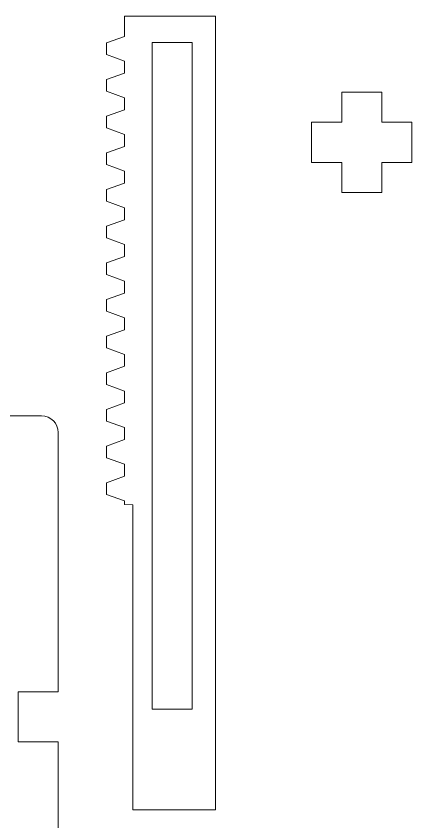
# Model space of a CAD drawing. Header units: millimetres. Extents: x 286 to 766, y 153 to 433.
# Drawn here: x 718.8 to 758.2, y 269 to 349.3 of the extents above; entities that cross this region are included whole.
import ezdxf

# ---------------------------------------------------------------- set-up
doc = ezdxf.new("R2010")
doc.units = ezdxf.units.MM
doc.header["$MEASUREMENT"] = 0
doc.layers.add('layer 1', color=7, linetype='Continuous')

msp = doc.modelspace()

# ---------------------------------------------------------------- linework, layer by layer
at = {"layer": 'layer 1', "color": 1, "lineweight": 20}
for points, knots in [([(729.5784, 347.8277), (729.5784, 347.8277), (729.5784, 347.3177), (729.5784, 347.3177), (729.5784, 347.3177), (729.5784, 347.3177), (727.7919, 346.6681), (727.7919, 346.6681), (727.7919, 346.6681), (727.7919, 346.6681), (727.7919, 345.508), (727.7919, 345.508), (727.7919, 345.508), (727.7919, 345.508), (729.5784, 344.8583), (729.5784, 344.8583), (729.5784, 344.8583), (729.5784, 344.8583), (729.5784, 343.6633), (729.5784, 343.6633), (729.5784, 343.6633), (729.5784, 343.6633), (727.7919, 343.0136), (727.7919, 343.0136), (727.7919, 343.0136), (727.7919, 343.0136), (727.7919, 341.8535), (727.7919, 341.8535), (727.7919, 341.8535), (727.7919, 341.8535), (729.5784, 341.2039), (729.5784, 341.2039), (729.5784, 341.2039), (729.5784, 341.2039), (729.5784, 340.009), (729.5784, 340.009), (729.5784, 340.009), (729.5784, 340.009), (727.7919, 339.3593), (727.7919, 339.3593), (727.7919, 339.3593), (727.7919, 339.3593), (727.7919, 338.1991), (727.7919, 338.1991), (727.7919, 338.1991), (727.7919, 338.1991), (729.5784, 337.5495), (729.5784, 337.5495), (729.5784, 337.5495), (729.5784, 337.5495), (729.5784, 336.3546), (729.5784, 336.3546), (729.5784, 336.3546), (729.5784, 336.3546), (727.7919, 335.7049), (727.7919, 335.7049), (727.7919, 335.7049), (727.7919, 335.7049), (727.7919, 334.5447), (727.7919, 334.5447), (727.7919, 334.5447), (727.7919, 334.5447), (729.5784, 333.8951), (729.5784, 333.8951), (729.5784, 333.8951), (729.5784, 333.8951), (729.5784, 332.7002), (729.5784, 332.7002), (729.5784, 332.7002), (729.5784, 332.7002), (727.7919, 332.0505), (727.7919, 332.0505), (727.7919, 332.0505), (727.7919, 332.0505), (727.7919, 330.8903), (727.7919, 330.8903), (727.7919, 330.8903), (727.7919, 330.8903), (729.5784, 330.2407), (729.5784, 330.2407), (729.5784, 330.2407), (729.5784, 330.2407), (729.5784, 329.0459), (729.5784, 329.0459), (729.5784, 329.0459), (729.5784, 329.0459), (727.7919, 328.3961), (727.7919, 328.3961), (727.7919, 328.3961), (727.7919, 328.3961), (727.7919, 327.236), (727.7919, 327.236), (727.7919, 327.236), (727.7919, 327.236), (729.5784, 326.5863), (729.5784, 326.5863), (729.5784, 326.5863), (729.5784, 326.5863), (729.5784, 325.3914), (729.5784, 325.3914), (729.5784, 325.3914), (729.5784, 325.3914), (727.7919, 324.7417), (727.7919, 324.7417), (727.7919, 324.7417), (727.7919, 324.7417), (727.7919, 323.5816), (727.7919, 323.5816), (727.7919, 323.5816), (727.7919, 323.5816), (729.5784, 322.9318), (729.5784, 322.9318), (729.5784, 322.9318), (729.5784, 322.9318), (729.5784, 321.7369), (729.5784, 321.7369), (729.5784, 321.7369), (729.5784, 321.7369), (727.7919, 321.0873), (727.7919, 321.0873), (727.7919, 321.0873), (727.7919, 321.0873), (727.7919, 319.9272), (727.7919, 319.9272), (727.7919, 319.9272), (727.7919, 319.9272), (729.5784, 319.2775), (729.5784, 319.2775), (729.5784, 319.2775), (729.5784, 319.2775), (729.5784, 318.0826), (729.5784, 318.0826), (729.5784, 318.0826), (729.5784, 318.0826), (727.7919, 317.4329), (727.7919, 317.4329), (727.7919, 317.4329), (727.7919, 317.4329), (727.7919, 316.2728), (727.7919, 316.2728), (727.7919, 316.2728), (727.7919, 316.2728), (729.5784, 315.6231), (729.5784, 315.6231), (729.5784, 315.6231), (729.5784, 315.6231), (729.5784, 314.4282), (729.5784, 314.4282), (729.5784, 314.4282), (729.5784, 314.4282), (727.7919, 313.7785), (727.7919, 313.7785), (727.7919, 313.7785), (727.7919, 313.7785), (727.7919, 312.6184), (727.7919, 312.6184), (727.7919, 312.6184), (727.7919, 312.6184), (729.5784, 311.9687), (729.5784, 311.9687), (729.5784, 311.9687), (729.5784, 311.9687), (729.5784, 310.7738), (729.5784, 310.7738), (729.5784, 310.7738), (729.5784, 310.7738), (727.7919, 310.1242), (727.7919, 310.1242), (727.7919, 310.1242), (727.7919, 310.1242), (727.7919, 308.964), (727.7919, 308.964), (727.7919, 308.964), (727.7919, 308.964), (729.5784, 308.3143), (729.5784, 308.3143), (729.5784, 308.3143), (729.5784, 308.3143), (729.5784, 307.1194), (729.5784, 307.1194), (729.5784, 307.1194), (729.5784, 307.1194), (727.7919, 306.4698), (727.7919, 306.4698), (727.7919, 306.4698), (727.7919, 306.4698), (727.7919, 305.3096), (727.7919, 305.3096), (727.7919, 305.3096), (727.7919, 305.3096), (729.5784, 304.6599), (729.5784, 304.6599), (729.5784, 304.6599), (729.5784, 304.6599), (729.5784, 303.465), (729.5784, 303.465), (729.5784, 303.465), (729.5784, 303.465), (727.7919, 302.8153), (727.7919, 302.8153), (727.7919, 302.8153), (727.7919, 302.8153), (727.7919, 301.6551), (727.7919, 301.6551), (727.7919, 301.6551), (727.7919, 301.6551), (729.5784, 301.0056), (729.5784, 301.0056), (729.5784, 301.0056), (729.5784, 301.0056), (729.5784, 300.6383), (729.5784, 300.6383), (729.5784, 300.6383), (729.5784, 300.6383), (730.4258, 300.612), (730.4258, 300.612), (730.4258, 300.612), (730.4258, 300.612), (730.4258, 270.211), (730.4258, 270.211), (730.4258, 270.211), (730.4258, 270.211), (732.1727, 270.211), (732.1727, 270.211), (732.1727, 270.211), (732.1727, 270.211), (734.5721, 270.211), (734.5721, 270.211), (734.5721, 270.211), (734.5721, 270.211), (738.6612, 270.211), (738.6612, 270.211), (738.6612, 270.211), (738.6612, 270.211), (738.6612, 349.3401), (738.6612, 349.3401), (738.6612, 349.3401), (738.6612, 349.3401), (735.7727, 349.3401), (735.7727, 349.3401), (735.7727, 349.3401), (735.7727, 349.3401), (730.4258, 349.3401), (730.4258, 349.3401), (730.4258, 349.3401), (730.4258, 349.3401), (729.5784, 349.3401), (729.5784, 349.3401), (729.5784, 349.3401), (729.5784, 349.3401), (729.5784, 347.9152), (729.5784, 347.9152), (729.5784, 347.9152), (729.5784, 347.9152), (729.5784, 347.8101), (729.5784, 347.8101)], [0, 0, 0, 0, 0.0153846, 0.0153846, 0.0153846, 0.0153846, 0.0307692, 0.0307692, 0.0307692, 0.0307692, 0.0461538, 0.0461538, 0.0461538, 0.0461538, 0.0615385, 0.0615385, 0.0615385, 0.0615385, 0.0769231, 0.0769231, 0.0769231, 0.0769231, 0.0923077, 0.0923077, 0.0923077, 0.0923077, 0.1076923, 0.1076923, 0.1076923, 0.1076923, 0.1230769, 0.1230769, 0.1230769, 0.1230769, 0.1384615, 0.1384615, 0.1384615, 0.1384615, 0.1538462, 0.1538462, 0.1538462, 0.1538462, 0.1692308, 0.1692308, 0.1692308, 0.1692308, 0.1846154, 0.1846154, 0.1846154, 0.1846154, 0.2, 0.2, 0.2, 0.2, 0.2153846, 0.2153846, 0.2153846, 0.2153846, 0.2307692, 0.2307692, 0.2307692, 0.2307692, 0.2461538, 0.2461538, 0.2461538, 0.2461538, 0.2615385, 0.2615385, 0.2615385, 0.2615385, 0.2769231, 0.2769231, 0.2769231, 0.2769231, 0.2923077, 0.2923077, 0.2923077, 0.2923077, 0.3076923, 0.3076923, 0.3076923, 0.3076923, 0.3230769, 0.3230769, 0.3230769, 0.3230769, 0.3384615, 0.3384615, 0.3384615, 0.3384615, 0.3538462, 0.3538462, 0.3538462, 0.3538462, 0.3692308, 0.3692308, 0.3692308, 0.3692308, 0.3846154, 0.3846154, 0.3846154, 0.3846154, 0.4, 0.4, 0.4, 0.4, 0.4153846, 0.4153846, 0.4153846, 0.4153846, 0.4307692, 0.4307692, 0.4307692, 0.4307692, 0.4461538, 0.4461538, 0.4461538, 0.4461538, 0.4615385, 0.4615385, 0.4615385, 0.4615385, 0.4769231, 0.4769231, 0.4769231, 0.4769231, 0.4923077, 0.4923077, 0.4923077, 0.4923077, 0.5076923, 0.5076923, 0.5076923, 0.5076923, 0.5230769, 0.5230769, 0.5230769, 0.5230769, 0.5384615, 0.5384615, 0.5384615, 0.5384615, 0.5538462, 0.5538462, 0.5538462, 0.5538462, 0.5692308, 0.5692308, 0.5692308, 0.5692308, 0.5846154, 0.5846154, 0.5846154, 0.5846154, 0.6, 0.6, 0.6, 0.6, 0.6153846, 0.6153846, 0.6153846, 0.6153846, 0.6307692, 0.6307692, 0.6307692, 0.6307692, 0.6461538, 0.6461538, 0.6461538, 0.6461538, 0.6615385, 0.6615385, 0.6615385, 0.6615385, 0.6769231, 0.6769231, 0.6769231, 0.6769231, 0.6923077, 0.6923077, 0.6923077, 0.6923077, 0.7076923, 0.7076923, 0.7076923, 0.7076923, 0.7230769, 0.7230769, 0.7230769, 0.7230769, 0.7384615, 0.7384615, 0.7384615, 0.7384615, 0.7538462, 0.7538462, 0.7538462, 0.7538462, 0.7692308, 0.7692308, 0.7692308, 0.7692308, 0.7846154, 0.7846154, 0.7846154, 0.7846154, 0.8, 0.8, 0.8, 0.8, 0.8153846, 0.8153846, 0.8153846, 0.8153846, 0.8307692, 0.8307692, 0.8307692, 0.8307692, 0.8461538, 0.8461538, 0.8461538, 0.8461538, 0.8615385, 0.8615385, 0.8615385, 0.8615385, 0.8769231, 0.8769231, 0.8769231, 0.8769231, 0.8923077, 0.8923077, 0.8923077, 0.8923077, 0.9076923, 0.9076923, 0.9076923, 0.9076923, 0.9230769, 0.9230769, 0.9230769, 0.9230769, 0.9384615, 0.9384615, 0.9384615, 0.9384615, 0.9538462, 0.9538462, 0.9538462, 0.9538462, 0.9692308, 0.9692308, 0.9692308, 0.9692308, 1, 1, 1, 1]), ([(736.3319, 346.7111), (736.3319, 346.7111), (736.3319, 280.249), (736.3319, 280.249), (736.3319, 280.249), (736.3319, 280.249), (732.3319, 280.249), (732.3319, 280.249), (732.3319, 280.249), (732.3319, 280.249), (732.3319, 346.7111), (732.3319, 346.7111), (732.3319, 346.7111), (732.3319, 346.7111), (736.3319, 346.7111), (736.3319, 346.7111)], [0, 0, 0, 0, 0.2, 0.2, 0.2, 0.2, 0.4, 0.4, 0.4, 0.4, 0.6, 0.6, 0.6, 0.6, 1, 1, 1, 1]), ([(751.2399, 341.7522), (751.2399, 341.7522), (755.2399, 341.7522), (755.2399, 341.7522), (755.2399, 341.7522), (755.2399, 341.7522), (755.2399, 338.7522), (755.2399, 338.7522), (755.2399, 338.7522), (755.2399, 338.7522), (758.2399, 338.7522), (758.2399, 338.7522), (758.2399, 338.7522), (758.2399, 338.7522), (758.2399, 334.7522), (758.2399, 334.7522), (758.2399, 334.7522), (758.2399, 334.7522), (755.2399, 334.7522), (755.2399, 334.7522), (755.2399, 334.7522), (755.2399, 334.7522), (755.2399, 331.7522), (755.2399, 331.7522), (755.2399, 331.7522), (755.2399, 331.7522), (751.2399, 331.7522), (751.2399, 331.7522), (751.2399, 331.7522), (751.2399, 331.7522), (751.2399, 334.7522), (751.2399, 334.7522), (751.2399, 334.7522), (751.2399, 334.7522), (748.2399, 334.7522), (748.2399, 334.7522), (748.2399, 334.7522), (748.2399, 334.7522), (748.2399, 338.7522), (748.2399, 338.7522), (748.2399, 338.7522), (748.2399, 338.7522), (751.2399, 338.7522), (751.2399, 338.7522), (751.2399, 338.7522), (751.2399, 338.7522), (751.2399, 341.7522), (751.2399, 341.7522)], [0, 0, 0, 0, 0.0769231, 0.0769231, 0.0769231, 0.0769231, 0.1538462, 0.1538462, 0.1538462, 0.1538462, 0.2307692, 0.2307692, 0.2307692, 0.2307692, 0.3076923, 0.3076923, 0.3076923, 0.3076923, 0.3846154, 0.3846154, 0.3846154, 0.3846154, 0.4615385, 0.4615385, 0.4615385, 0.4615385, 0.5384615, 0.5384615, 0.5384615, 0.5384615, 0.6153846, 0.6153846, 0.6153846, 0.6153846, 0.6923077, 0.6923077, 0.6923077, 0.6923077, 0.7692308, 0.7692308, 0.7692308, 0.7692308, 0.8461538, 0.8461538, 0.8461538, 0.8461538, 1, 1, 1, 1]), ([(644.3678, 309.4846), (643.4516, 309.4846), (642.7019, 308.7348), (642.7019, 307.8187), (642.7019, 307.8187), (642.7019, 307.8187), (642.7019, 305.4846), (642.7019, 305.4846), (642.7019, 305.4846), (642.7019, 305.4846), (646.7019, 305.4846), (646.7019, 305.4846), (646.7019, 305.4846), (646.7019, 305.4846), (646.7019, 300.4846), (646.7019, 300.4846), (646.7019, 300.4846), (646.7019, 300.4846), (642.7019, 300.4846), (642.7019, 300.4846), (642.7019, 300.4846), (642.7019, 300.4846), (642.7019, 272.18), (642.7019, 272.18), (642.7019, 272.18), (642.7019, 272.18), (646.7019, 272.18), (646.7019, 272.18), (646.7019, 272.18), (646.7019, 272.18), (646.7019, 267.18), (646.7019, 267.18), (646.7019, 267.18), (646.7019, 267.18), (642.7019, 267.18), (642.7019, 267.18), (642.7019, 267.18), (642.7019, 267.18), (642.7019, 238.8754), (642.7019, 238.8754), (642.7019, 238.8754), (642.7019, 238.8754), (646.7019, 238.8754), (646.7019, 238.8754), (646.7019, 238.8754), (646.7019, 238.8754), (646.7019, 233.8754), (646.7019, 233.8754), (646.7019, 233.8754), (646.7019, 233.8754), (642.7019, 233.8754), (642.7019, 233.8754), (642.7019, 233.8754), (642.7019, 233.8754), (642.7019, 231.5413), (642.7019, 231.5413), (642.7019, 231.5413), (642.7019, 230.6253), (643.4516, 229.8754), (644.3678, 229.8754), (644.3678, 229.8754), (644.3678, 229.8754), (721.3226, 229.8754), (721.3226, 229.8754), (721.3226, 229.8754), (722.2388, 229.8754), (722.9885, 230.6251), (722.9885, 231.5413), (722.9885, 231.5413), (722.9885, 231.5413), (722.9885, 233.8754), (722.9885, 233.8754), (722.9885, 233.8754), (722.9885, 233.8754), (718.9885, 233.8754), (718.9885, 233.8754), (718.9885, 233.8754), (718.9885, 233.8754), (718.9885, 238.8754), (718.9885, 238.8754), (718.9885, 238.8754), (718.9885, 238.8754), (722.9885, 238.8754), (722.9885, 238.8754), (722.9885, 238.8754), (722.9885, 238.8754), (722.9885, 263.1537), (722.9885, 263.1537), (722.9885, 263.1537), (722.9885, 263.1537), (718.9885, 263.1537), (718.9885, 263.1537), (718.9885, 263.1537), (718.9885, 263.1537), (718.9885, 268.1537), (718.9885, 268.1537), (718.9885, 268.1537), (718.9885, 268.1537), (722.9885, 268.1537), (722.9885, 268.1537), (722.9885, 268.1537), (722.9885, 268.1537), (722.9885, 276.9891), (722.9885, 276.9891), (722.9885, 276.9891), (722.9885, 276.9891), (718.9885, 276.9891), (718.9885, 276.9891), (718.9885, 276.9891), (718.9885, 276.9891), (718.9885, 281.9891), (718.9885, 281.9891), (718.9885, 281.9891), (718.9885, 281.9891), (722.9885, 281.9891), (722.9885, 281.9891), (722.9885, 281.9891), (722.9885, 281.9891), (722.9885, 307.8187), (722.9885, 307.8187), (722.9885, 307.8187), (722.9885, 308.7349), (722.2386, 309.4846), (721.3226, 309.4846), (721.3226, 309.4846), (721.3226, 309.4846), (644.3678, 309.4846), (644.3678, 309.4846)], [0, 0, 0, 0, 0.030303, 0.030303, 0.030303, 0.030303, 0.0606061, 0.0606061, 0.0606061, 0.0606061, 0.0909091, 0.0909091, 0.0909091, 0.0909091, 0.1212121, 0.1212121, 0.1212121, 0.1212121, 0.1515152, 0.1515152, 0.1515152, 0.1515152, 0.1818182, 0.1818182, 0.1818182, 0.1818182, 0.2121212, 0.2121212, 0.2121212, 0.2121212, 0.2424242, 0.2424242, 0.2424242, 0.2424242, 0.2727273, 0.2727273, 0.2727273, 0.2727273, 0.3030303, 0.3030303, 0.3030303, 0.3030303, 0.3333333, 0.3333333, 0.3333333, 0.3333333, 0.3636364, 0.3636364, 0.3636364, 0.3636364, 0.3939394, 0.3939394, 0.3939394, 0.3939394, 0.4242424, 0.4242424, 0.4242424, 0.4242424, 0.4545455, 0.4545455, 0.4545455, 0.4545455, 0.4848485, 0.4848485, 0.4848485, 0.4848485, 0.5151515, 0.5151515, 0.5151515, 0.5151515, 0.5454545, 0.5454545, 0.5454545, 0.5454545, 0.5757576, 0.5757576, 0.5757576, 0.5757576, 0.6060606, 0.6060606, 0.6060606, 0.6060606, 0.6363636, 0.6363636, 0.6363636, 0.6363636, 0.6666667, 0.6666667, 0.6666667, 0.6666667, 0.6969697, 0.6969697, 0.6969697, 0.6969697, 0.7272727, 0.7272727, 0.7272727, 0.7272727, 0.7575758, 0.7575758, 0.7575758, 0.7575758, 0.7878788, 0.7878788, 0.7878788, 0.7878788, 0.8181818, 0.8181818, 0.8181818, 0.8181818, 0.8484848, 0.8484848, 0.8484848, 0.8484848, 0.8787879, 0.8787879, 0.8787879, 0.8787879, 0.9090909, 0.9090909, 0.9090909, 0.9090909, 0.9393939, 0.9393939, 0.9393939, 0.9393939, 1, 1, 1, 1])]:
    msp.add_open_spline(points, degree=3, knots=knots, dxfattribs=at)

doc.saveas('drawing.dxf')
